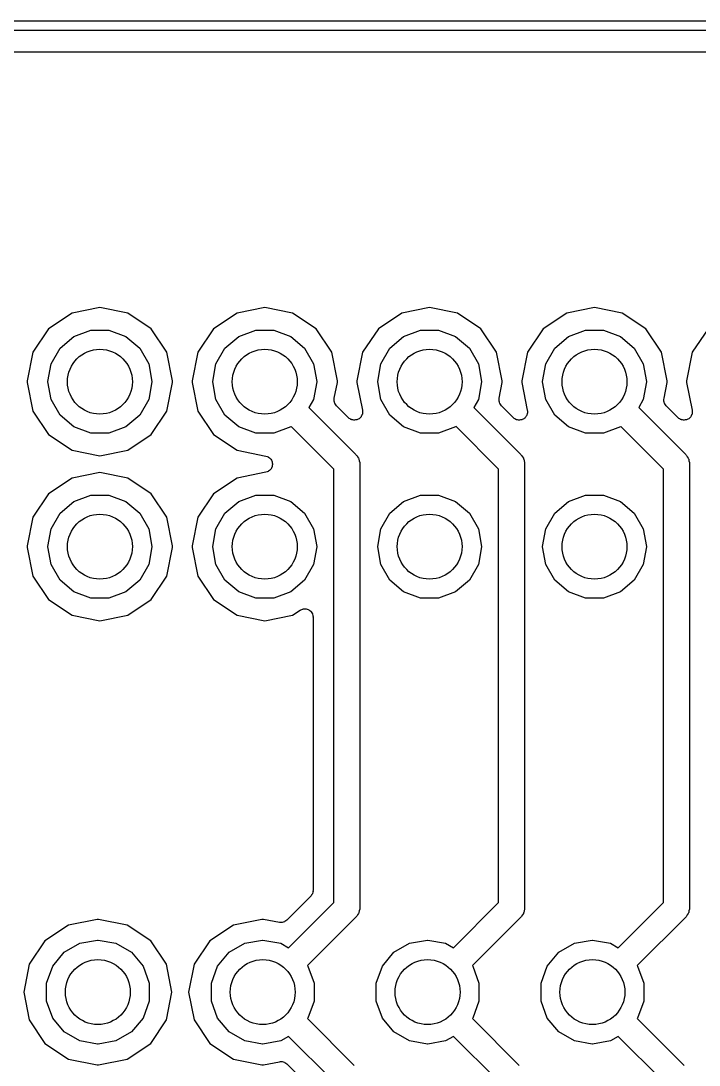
# Model space of a CAD drawing. Extents: x 25 to 125, y -125 to -25.
# Drawn here: x 69.17 to 79.62, y -41 to -24.93 of the extents above; entities that cross this region are included whole.
import ezdxf

# ---------------------------------------------------------------- set-up
doc = ezdxf.new("R2010")
doc.units = 0
doc.header["$MEASUREMENT"] = 0
doc.layers.add('BLACK', color=7, linetype='CONTINUOUS')

msp = doc.modelspace()

# ---------------------------------------------------------------- linework, layer by layer
at = {"layer": 'Black'}
for p, q in [((25, -24.925), (125, -24.925)), ((124.925, -25.075), (25.075, -25.075)), ((25.527, -25.4), (124.333, -25.4)), ((70.3897, -29.3381), (69.9621, -29.4231)), ((70.8174, -29.4231), (70.3897, -29.3381)), ((72.9297, -29.3381), (72.5021, -29.4231)), ((73.3574, -29.4231), (72.9297, -29.3381)), ((75.4697, -29.3381), (75.0421, -29.4231)), ((75.8974, -29.4231), (75.4697, -29.3381)), ((78.0097, -29.3381), (77.5821, -29.4231)), ((78.4374, -29.4231), (78.0097, -29.3381)), ((69.9621, -29.4231), (69.5995, -29.6654)), ((71.1799, -29.6654), (70.8174, -29.4231)), ((72.5021, -29.4231), (72.1395, -29.6654)), ((73.7199, -29.6654), (73.3574, -29.4231)), ((75.0421, -29.4231), (74.6795, -29.6654)), ((76.26, -29.6654), (75.8974, -29.4231)), ((77.5821, -29.4231), (77.2195, -29.6654)), ((78.7999, -29.6654), (78.4374, -29.4231)), ((69.5995, -29.6654), (69.3573, -30.0279)), ((69.9898, -29.7841), (70.2508, -29.6891)), ((70.2508, -29.6891), (70.5287, -29.6891)), ((70.5287, -29.6891), (70.7897, -29.7841)), ((71.4222, -30.0279), (71.1799, -29.6654)), ((72.1395, -29.6654), (71.8973, -30.0279)), ((72.5297, -29.7841), (72.7908, -29.6891)), ((72.7908, -29.6891), (73.0687, -29.6891)), ((73.0687, -29.6891), (73.3297, -29.7841)), ((73.9622, -30.0279), (73.7199, -29.6654)), ((74.6795, -29.6654), (74.4373, -30.0279)), ((75.0697, -29.7841), (75.3308, -29.6891)), ((75.3308, -29.6891), (75.6087, -29.6891)), ((75.6087, -29.6891), (75.8697, -29.7841)), ((76.5022, -30.0279), (76.26, -29.6654)), ((77.2195, -29.6654), (76.9773, -30.0279)), ((77.6097, -29.7841), (77.8708, -29.6891)), ((77.8708, -29.6891), (78.1487, -29.6891)), ((78.1487, -29.6891), (78.4098, -29.7841)), ((79.0422, -30.0279), (78.7999, -29.6654)), ((79.7595, -29.6654), (79.5173, -30.0279)), ((69.7769, -29.9627), (69.9898, -29.7841)), ((70.7897, -29.7841), (71.0026, -29.9627)), ((72.3169, -29.9627), (72.5297, -29.7841)), ((73.3297, -29.7841), (73.5426, -29.9627)), ((74.8569, -29.9627), (75.0697, -29.7841)), ((75.8697, -29.7841), (76.0826, -29.9627)), ((77.3969, -29.9627), (77.6097, -29.7841)), ((78.4098, -29.7841), (78.6226, -29.9627)), ((69.3573, -30.0279), (69.2698, -30.4681)), ((69.638, -30.2033), (69.7769, -29.9627)), ((71.0026, -29.9627), (71.1415, -30.2033)), ((71.5097, -30.4681), (71.4222, -30.0279)), ((71.8973, -30.0279), (71.8097, -30.4681)), ((72.178, -30.2033), (72.3169, -29.9627)), ((73.5426, -29.9627), (73.6815, -30.2033)), ((74.0498, -30.4681), (73.9622, -30.0279)), ((74.4373, -30.0279), (74.3498, -30.4681)), ((74.718, -30.2033), (74.8569, -29.9627)), ((76.0826, -29.9627), (76.2215, -30.2033)), ((76.5897, -30.4681), (76.5022, -30.0279)), ((76.9773, -30.0279), (76.8897, -30.4681)), ((77.258, -30.2033), (77.3969, -29.9627)), ((78.6226, -29.9627), (78.7615, -30.2033)), ((79.1298, -30.4681), (79.0422, -30.0279)), ((79.5173, -30.0279), (79.4297, -30.4681)), ((69.5897, -30.4769), (69.638, -30.2033)), ((71.1415, -30.2033), (71.1898, -30.4769)), ((72.1298, -30.4769), (72.178, -30.2033)), ((73.6815, -30.2033), (73.7297, -30.4769)), ((74.6697, -30.4769), (74.718, -30.2033)), ((76.2215, -30.2033), (76.2698, -30.4769)), ((77.2097, -30.4769), (77.258, -30.2033)), ((78.7615, -30.2033), (78.8097, -30.4769)), ((69.2698, -30.4681), (69.2698, -30.4919)), ((69.2698, -30.4919), (69.3573, -30.9321)), ((69.5897, -30.4831), (69.5897, -30.4769)), ((69.638, -30.7567), (69.5897, -30.4831)), ((71.1898, -30.4831), (71.1415, -30.7567)), ((71.1898, -30.4769), (71.1898, -30.4831)), ((71.4222, -30.9321), (71.5097, -30.4919)), ((71.5097, -30.4919), (71.5097, -30.4681)), ((71.8097, -30.4681), (71.8097, -30.4919)), ((71.8097, -30.4919), (71.8973, -30.9321)), ((72.1298, -30.4831), (72.1298, -30.4769)), ((72.178, -30.7567), (72.1298, -30.4831)), ((73.7297, -30.4831), (73.6815, -30.7567)), ((73.7297, -30.4769), (73.7297, -30.4831)), ((74.0012, -30.7362), (74.0498, -30.4919)), ((74.0498, -30.4919), (74.0498, -30.4681)), ((74.3498, -30.4681), (74.3498, -30.4919)), ((74.3498, -30.4919), (74.4351, -30.921)), ((74.6697, -30.4831), (74.6697, -30.4769)), ((74.718, -30.7567), (74.6697, -30.4831)), ((76.2698, -30.4831), (76.2215, -30.7567)), ((76.2698, -30.4769), (76.2698, -30.4831)), ((76.5412, -30.7362), (76.5897, -30.4919)), ((76.5897, -30.4919), (76.5897, -30.4681)), ((76.8897, -30.4681), (76.8897, -30.4919)), ((76.8897, -30.4919), (76.9751, -30.921)), ((77.2097, -30.4831), (77.2097, -30.4769)), ((77.258, -30.7567), (77.2097, -30.4831)), ((78.8097, -30.4831), (78.7615, -30.7567)), ((78.8097, -30.4769), (78.8097, -30.4831)), ((79.0812, -30.7362), (79.1298, -30.4919)), ((79.1298, -30.4919), (79.1298, -30.4681)), ((79.4297, -30.4681), (79.4297, -30.4919)), ((79.4297, -30.4919), (79.5151, -30.921)), ((69.7769, -30.9973), (69.638, -30.7567)), ((71.1415, -30.7567), (71.0026, -30.9973)), ((72.3169, -30.9973), (72.178, -30.7567)), ((73.6815, -30.7567), (73.6111, -30.8785)), ((73.9992, -30.772), (74.0008, -30.7542)), ((74.0003, -30.7761), (73.9992, -30.772)), ((74.0002, -30.7803), (74.0003, -30.7761)), ((74.006, -30.7973), (74.0002, -30.7803)), ((74.0008, -30.7542), (74.0012, -30.7362)), ((74.0106, -30.8146), (74.006, -30.7973)), ((74.013, -30.8181), (74.0106, -30.8146)), ((74.0144, -30.8221), (74.013, -30.8181)), ((74.0256, -30.8361), (74.0144, -30.8221)), ((74.0359, -30.8508), (74.0256, -30.8361)), ((74.2207, -31.0356), (74.0359, -30.8508)), ((74.8569, -30.9973), (74.718, -30.7567)), ((76.2215, -30.7567), (76.1511, -30.8785)), ((76.5392, -30.772), (76.5408, -30.7542)), ((76.5403, -30.7761), (76.5392, -30.772)), ((76.5402, -30.7803), (76.5403, -30.7761)), ((76.546, -30.7973), (76.5402, -30.7803)), ((76.5408, -30.7542), (76.5412, -30.7362)), ((76.5506, -30.8146), (76.546, -30.7973)), ((76.553, -30.8181), (76.5506, -30.8146)), ((76.5544, -30.8221), (76.553, -30.8181)), ((76.5656, -30.8361), (76.5544, -30.8221)), ((76.5759, -30.8508), (76.5656, -30.8361)), ((76.7607, -31.0356), (76.5759, -30.8508)), ((77.3969, -30.9973), (77.258, -30.7567)), ((78.7615, -30.7567), (78.6911, -30.8785)), ((79.0792, -30.772), (79.0808, -30.7542)), ((79.0803, -30.7761), (79.0792, -30.772)), ((79.0802, -30.7803), (79.0803, -30.7761)), ((79.086, -30.7973), (79.0802, -30.7803)), ((79.0808, -30.7542), (79.0812, -30.7362)), ((79.0906, -30.8146), (79.086, -30.7973)), ((79.093, -30.8181), (79.0906, -30.8146)), ((79.0944, -30.8221), (79.093, -30.8181)), ((79.1056, -30.8361), (79.0944, -30.8221)), ((79.1159, -30.8508), (79.1056, -30.8361)), ((79.3007, -31.0356), (79.1159, -30.8508)), ((69.3573, -30.9321), (69.5995, -31.2946)), ((69.9898, -31.1759), (69.7769, -30.9973)), ((71.0026, -30.9973), (70.7897, -31.1759)), ((71.1799, -31.2946), (71.4222, -30.9321)), ((71.8973, -30.9321), (72.1395, -31.2946)), ((72.5297, -31.1759), (72.3169, -30.9973)), ((73.6111, -30.8785), (74.3348, -31.6022)), ((74.4146, -31.0186), (74.4038, -31.0294)), ((74.4175, -31.0123), (74.4146, -31.0186)), ((74.4219, -31.0069), (74.4175, -31.0123)), ((74.4268, -30.9925), (74.4219, -31.0069)), ((74.4332, -30.9787), (74.4268, -30.9925)), ((74.4338, -30.9717), (74.4332, -30.9787)), ((74.4361, -30.9651), (74.4338, -30.9717)), ((74.4351, -30.921), (74.4353, -30.928)), ((74.4353, -30.928), (74.4371, -30.9347)), ((74.4371, -30.9347), (74.4357, -30.9499)), ((74.4357, -30.9499), (74.4361, -30.9651)), ((75.0697, -31.1759), (74.8569, -30.9973)), ((76.1511, -30.8785), (76.8748, -31.6022)), ((76.9546, -31.0186), (76.9438, -31.0294)), ((76.9575, -31.0123), (76.9546, -31.0186)), ((76.9619, -31.0069), (76.9575, -31.0123)), ((76.9668, -30.9925), (76.9619, -31.0069)), ((76.9732, -30.9787), (76.9668, -30.9925)), ((76.9738, -30.9717), (76.9732, -30.9787)), ((76.9761, -30.9651), (76.9738, -30.9717)), ((76.9751, -30.921), (76.9753, -30.928)), ((76.9753, -30.928), (76.9771, -30.9347)), ((76.9771, -30.9347), (76.9757, -30.9499)), ((76.9757, -30.9499), (76.9761, -30.9651)), ((77.6097, -31.1759), (77.3969, -30.9973)), ((78.6911, -30.8785), (79.4148, -31.6022)), ((79.4946, -31.0186), (79.4838, -31.0294)), ((79.4975, -31.0123), (79.4946, -31.0186)), ((79.5019, -31.0069), (79.4975, -31.0123)), ((79.5068, -30.9925), (79.5019, -31.0069)), ((79.5132, -30.9787), (79.5068, -30.9925)), ((79.5138, -30.9717), (79.5132, -30.9787)), ((79.5161, -30.9651), (79.5138, -30.9717)), ((79.5151, -30.921), (79.5153, -30.928)), ((79.5153, -30.928), (79.5171, -30.9347)), ((79.5171, -30.9347), (79.5157, -30.9499)), ((79.5157, -30.9499), (79.5161, -30.9651)), ((70.2508, -31.2709), (69.9898, -31.1759)), ((70.7897, -31.1759), (70.5287, -31.2709)), ((72.7908, -31.2709), (72.5297, -31.1759)), ((73.3297, -31.1759), (73.0687, -31.2709)), ((73.3368, -31.1699), (73.3297, -31.1759)), ((73.9934, -31.8265), (73.3368, -31.1699)), ((74.2265, -31.0396), (74.2207, -31.0356)), ((74.231, -31.0448), (74.2265, -31.0396)), ((74.2444, -31.0522), (74.231, -31.0448)), ((74.2569, -31.0609), (74.2444, -31.0522)), ((74.2636, -31.0627), (74.2569, -31.0609)), ((74.2697, -31.0661), (74.2636, -31.0627)), ((74.2848, -31.0684), (74.2697, -31.0661)), ((74.2995, -31.0723), (74.2848, -31.0684)), ((74.3064, -31.0717), (74.2995, -31.0723)), ((74.3133, -31.0728), (74.3064, -31.0717)), ((74.3283, -31.0698), (74.3133, -31.0728)), ((74.3434, -31.0685), (74.3283, -31.0698)), ((74.3497, -31.0655), (74.3434, -31.0685)), ((74.3566, -31.0642), (74.3497, -31.0655)), ((74.3696, -31.0563), (74.3566, -31.0642)), ((74.3834, -31.0498), (74.3696, -31.0563)), ((74.3883, -31.0449), (74.3834, -31.0498)), ((74.3943, -31.0413), (74.3883, -31.0449)), ((74.4038, -31.0294), (74.3943, -31.0413)), ((75.3308, -31.2709), (75.0697, -31.1759)), ((75.8697, -31.1759), (75.6087, -31.2709)), ((75.8768, -31.1699), (75.8697, -31.1759)), ((76.5334, -31.8265), (75.8768, -31.1699)), ((76.7665, -31.0396), (76.7607, -31.0356)), ((76.7711, -31.0448), (76.7665, -31.0396)), ((76.7844, -31.0522), (76.7711, -31.0448)), ((76.7969, -31.0609), (76.7844, -31.0522)), ((76.8036, -31.0627), (76.7969, -31.0609)), ((76.8097, -31.0661), (76.8036, -31.0627)), ((76.8248, -31.0684), (76.8097, -31.0661)), ((76.8395, -31.0723), (76.8248, -31.0684)), ((76.8464, -31.0717), (76.8395, -31.0723)), ((76.8533, -31.0728), (76.8464, -31.0717)), ((76.8683, -31.0698), (76.8533, -31.0728)), ((76.8834, -31.0685), (76.8683, -31.0698)), ((76.8897, -31.0655), (76.8834, -31.0685)), ((76.8966, -31.0642), (76.8897, -31.0655)), ((76.9096, -31.0563), (76.8966, -31.0642)), ((76.9234, -31.0498), (76.9096, -31.0563)), ((76.9283, -31.0449), (76.9234, -31.0498)), ((76.9343, -31.0413), (76.9283, -31.0449)), ((76.9438, -31.0294), (76.9343, -31.0413)), ((77.8708, -31.2709), (77.6097, -31.1759)), ((78.4098, -31.1759), (78.1487, -31.2709)), ((78.4168, -31.1699), (78.4098, -31.1759)), ((79.0734, -31.8265), (78.4168, -31.1699)), ((79.3065, -31.0396), (79.3007, -31.0356)), ((79.311, -31.0448), (79.3065, -31.0396)), ((79.3244, -31.0522), (79.311, -31.0448)), ((79.3369, -31.0609), (79.3244, -31.0522)), ((79.3436, -31.0627), (79.3369, -31.0609)), ((79.3497, -31.0661), (79.3436, -31.0627)), ((79.3648, -31.0684), (79.3497, -31.0661)), ((79.3795, -31.0723), (79.3648, -31.0684)), ((79.3864, -31.0717), (79.3795, -31.0723)), ((79.3933, -31.0728), (79.3864, -31.0717)), ((79.4083, -31.0698), (79.3933, -31.0728)), ((79.4234, -31.0685), (79.4083, -31.0698)), ((79.4297, -31.0655), (79.4234, -31.0685)), ((79.4366, -31.0642), (79.4297, -31.0655)), ((79.4496, -31.0563), (79.4366, -31.0642)), ((79.4634, -31.0498), (79.4496, -31.0563)), ((79.4683, -31.0449), (79.4634, -31.0498)), ((79.4743, -31.0413), (79.4683, -31.0449)), ((79.4838, -31.0294), (79.4743, -31.0413)), ((69.5995, -31.2946), (69.9621, -31.5369)), ((70.5287, -31.2709), (70.2508, -31.2709)), ((70.8174, -31.5369), (71.1799, -31.2946)), ((72.1395, -31.2946), (72.5021, -31.5369)), ((73.0687, -31.2709), (72.7908, -31.2709)), ((75.6087, -31.2709), (75.3308, -31.2709)), ((78.1487, -31.2709), (77.8708, -31.2709)), ((69.9621, -31.5369), (70.3897, -31.6219)), ((70.3897, -31.6219), (70.8174, -31.5369)), ((72.5021, -31.5369), (72.9473, -31.6254)), ((72.9473, -31.6254), (72.9653, -31.6324)), ((72.9653, -31.6324), (72.9836, -31.6387)), ((72.9836, -31.6387), (72.9858, -31.6404)), ((72.9858, -31.6404), (72.9884, -31.6414)), ((72.9884, -31.6414), (73.003, -31.6542)), ((73.003, -31.6542), (73.018, -31.6663)), ((73.018, -31.6663), (73.0195, -31.6687)), ((73.0195, -31.6687), (73.0216, -31.6705)), ((73.0216, -31.6705), (73.0309, -31.6875)), ((74.3348, -31.6022), (74.3399, -31.6094)), ((74.3399, -31.6094), (74.3466, -31.6151)), ((74.3466, -31.6151), (74.3597, -31.6377)), ((74.3597, -31.6377), (74.3747, -31.6591)), ((74.3747, -31.6591), (74.3769, -31.6676)), ((74.3769, -31.6676), (74.3813, -31.6752)), ((76.8748, -31.6022), (76.8799, -31.6094)), ((76.8799, -31.6094), (76.8866, -31.6151)), ((76.8866, -31.6151), (76.8997, -31.6377)), ((76.8997, -31.6377), (76.9147, -31.6591)), ((76.9147, -31.6591), (76.9169, -31.6676)), ((76.9169, -31.6676), (76.9213, -31.6752)), ((79.4148, -31.6022), (79.4199, -31.6094)), ((79.4199, -31.6094), (79.4266, -31.6151)), ((79.4266, -31.6151), (79.4397, -31.6377)), ((79.4397, -31.6377), (79.4547, -31.6591)), ((79.4547, -31.6591), (79.4569, -31.6676)), ((79.4569, -31.6676), (79.4613, -31.6752)), ((73.0195, -31.8313), (73.018, -31.8337)), ((73.0216, -31.8295), (73.0195, -31.8313)), ((73.0309, -31.8125), (73.0216, -31.8295)), ((73.0309, -31.6875), (73.0409, -31.704)), ((73.0409, -31.796), (73.0309, -31.8125)), ((73.0409, -31.704), (73.0415, -31.7067)), ((73.0415, -31.7933), (73.0409, -31.796)), ((73.0415, -31.7067), (73.0428, -31.7092)), ((73.0428, -31.7908), (73.0415, -31.7933)), ((73.0428, -31.7092), (73.0458, -31.7283)), ((73.0458, -31.7717), (73.0428, -31.7908)), ((73.0458, -31.7283), (73.0495, -31.7472)), ((73.0495, -31.7528), (73.0458, -31.7717)), ((73.0495, -31.7472), (73.0491, -31.75)), ((73.0491, -31.75), (73.0495, -31.7528)), ((73.9934, -38.4998), (73.9934, -31.8265)), ((74.3813, -31.6752), (74.3859, -31.701)), ((74.3859, -31.701), (74.3926, -31.7262)), ((74.3926, -31.7262), (74.3919, -31.735)), ((74.3919, -31.735), (74.3934, -31.7436)), ((74.3934, -31.7436), (74.3934, -38.5826)), ((76.5334, -38.4998), (76.5334, -31.8265)), ((76.9213, -31.6752), (76.9259, -31.701)), ((76.9259, -31.701), (76.9326, -31.7262)), ((76.9326, -31.7262), (76.9319, -31.735)), ((76.9319, -31.735), (76.9334, -31.7436)), ((76.9334, -31.7436), (76.9334, -38.5826)), ((79.0734, -38.4998), (79.0734, -31.8265)), ((79.4613, -31.6752), (79.4659, -31.701)), ((79.4659, -31.701), (79.4726, -31.7262)), ((79.4726, -31.7262), (79.4719, -31.735)), ((79.4719, -31.735), (79.4734, -31.7436)), ((79.4734, -31.7436), (79.4734, -38.5826)), ((69.9621, -31.9631), (69.5995, -32.2054)), ((70.3897, -31.8781), (69.9621, -31.9631)), ((70.8174, -31.9631), (70.3897, -31.8781)), ((71.1799, -32.2054), (70.8174, -31.9631)), ((72.5021, -31.9631), (72.1395, -32.2054)), ((72.9473, -31.8746), (72.5021, -31.9631)), ((72.9653, -31.8676), (72.9473, -31.8746)), ((72.9836, -31.8613), (72.9653, -31.8676)), ((72.9858, -31.8596), (72.9836, -31.8613)), ((72.9884, -31.8586), (72.9858, -31.8596)), ((73.003, -31.8458), (72.9884, -31.8586)), ((73.018, -31.8337), (73.003, -31.8458)), ((69.5995, -32.2054), (69.3573, -32.5679)), ((69.9898, -32.3241), (70.2508, -32.2291)), ((70.2508, -32.2291), (70.5287, -32.2291)), ((70.5287, -32.2291), (70.7897, -32.3241)), ((71.4222, -32.5679), (71.1799, -32.2054)), ((72.1395, -32.2054), (71.8973, -32.5679)), ((72.5297, -32.3241), (72.7908, -32.2291)), ((72.7908, -32.2291), (73.0687, -32.2291)), ((73.0687, -32.2291), (73.3297, -32.3241)), ((75.0697, -32.3241), (75.3308, -32.2291)), ((75.3308, -32.2291), (75.6087, -32.2291)), ((75.6087, -32.2291), (75.8697, -32.3241)), ((77.6097, -32.3241), (77.8708, -32.2291)), ((77.8708, -32.2291), (78.1487, -32.2291)), ((78.1487, -32.2291), (78.4098, -32.3241)), ((69.7769, -32.5027), (69.9898, -32.3241)), ((70.7897, -32.3241), (71.0026, -32.5027)), ((72.3169, -32.5027), (72.5297, -32.3241)), ((73.3297, -32.3241), (73.5426, -32.5027)), ((74.8569, -32.5027), (75.0697, -32.3241)), ((75.8697, -32.3241), (76.0826, -32.5027)), ((77.3969, -32.5027), (77.6097, -32.3241)), ((78.4098, -32.3241), (78.6226, -32.5027)), ((69.3573, -32.5679), (69.2698, -33.0081)), ((69.638, -32.7433), (69.7769, -32.5027)), ((71.0026, -32.5027), (71.1415, -32.7433)), ((71.5097, -33.0081), (71.4222, -32.5679)), ((71.8973, -32.5679), (71.8097, -33.0081)), ((72.178, -32.7433), (72.3169, -32.5027)), ((73.5426, -32.5027), (73.6815, -32.7433)), ((74.718, -32.7433), (74.8569, -32.5027)), ((76.0826, -32.5027), (76.2215, -32.7433)), ((77.258, -32.7433), (77.3969, -32.5027)), ((78.6226, -32.5027), (78.7615, -32.7433)), ((69.5897, -33.0169), (69.638, -32.7433)), ((71.1415, -32.7433), (71.1898, -33.0169)), ((72.1298, -33.0169), (72.178, -32.7433)), ((73.6815, -32.7433), (73.7297, -33.0169)), ((74.6697, -33.0169), (74.718, -32.7433)), ((76.2215, -32.7433), (76.2698, -33.0169)), ((77.2097, -33.0169), (77.258, -32.7433)), ((78.7615, -32.7433), (78.8097, -33.0169)), ((69.2698, -33.0081), (69.2698, -33.0319)), ((69.2698, -33.0319), (69.3573, -33.4721)), ((69.5897, -33.0231), (69.5897, -33.0169)), ((69.638, -33.2967), (69.5897, -33.0231)), ((71.1898, -33.0231), (71.1415, -33.2967)), ((71.1898, -33.0169), (71.1898, -33.0231)), ((71.4222, -33.4721), (71.5097, -33.0319)), ((71.5097, -33.0319), (71.5097, -33.0081)), ((71.8097, -33.0081), (71.8097, -33.0319)), ((71.8097, -33.0319), (71.8973, -33.4721)), ((72.1298, -33.0231), (72.1298, -33.0169)), ((72.178, -33.2967), (72.1298, -33.0231)), ((73.7297, -33.0231), (73.6815, -33.2967)), ((73.7297, -33.0169), (73.7297, -33.0231)), ((74.6697, -33.0231), (74.6697, -33.0169)), ((74.718, -33.2967), (74.6697, -33.0231)), ((76.2698, -33.0231), (76.2215, -33.2967)), ((76.2698, -33.0169), (76.2698, -33.0231)), ((77.2097, -33.0231), (77.2097, -33.0169)), ((77.258, -33.2967), (77.2097, -33.0231)), ((78.8097, -33.0231), (78.7615, -33.2967)), ((78.8097, -33.0169), (78.8097, -33.0231)), ((69.7769, -33.5373), (69.638, -33.2967)), ((71.1415, -33.2967), (71.0026, -33.5373)), ((72.3169, -33.5373), (72.178, -33.2967)), ((73.6815, -33.2967), (73.5426, -33.5373)), ((74.8569, -33.5373), (74.718, -33.2967)), ((76.2215, -33.2967), (76.0826, -33.5373)), ((77.3969, -33.5373), (77.258, -33.2967)), ((78.7615, -33.2967), (78.6226, -33.5373)), ((69.3573, -33.4721), (69.5995, -33.8346)), ((69.9898, -33.7159), (69.7769, -33.5373)), ((71.0026, -33.5373), (70.7897, -33.7159)), ((71.1799, -33.8346), (71.4222, -33.4721)), ((71.8973, -33.4721), (72.1395, -33.8346)), ((72.5297, -33.7159), (72.3169, -33.5373)), ((73.5426, -33.5373), (73.3297, -33.7159)), ((75.0697, -33.7159), (74.8569, -33.5373)), ((76.0826, -33.5373), (75.8697, -33.7159)), ((77.6097, -33.7159), (77.3969, -33.5373)), ((78.6226, -33.5373), (78.4098, -33.7159)), ((70.2508, -33.8109), (69.9898, -33.7159)), ((70.7897, -33.7159), (70.5287, -33.8109)), ((72.7908, -33.8109), (72.5297, -33.7159)), ((73.3297, -33.7159), (73.0687, -33.8109)), ((75.3308, -33.8109), (75.0697, -33.7159)), ((75.8697, -33.7159), (75.6087, -33.8109)), ((77.8708, -33.8109), (77.6097, -33.7159)), ((78.4098, -33.7159), (78.1487, -33.8109)), ((69.5995, -33.8346), (69.9621, -34.0769)), ((70.5287, -33.8109), (70.2508, -33.8109)), ((70.8174, -34.0769), (71.1799, -33.8346)), ((72.1395, -33.8346), (72.5021, -34.0769)), ((73.0687, -33.8109), (72.7908, -33.8109)), ((75.6087, -33.8109), (75.3308, -33.8109)), ((78.1487, -33.8109), (77.8708, -33.8109)), ((69.9621, -34.0769), (70.3897, -34.1619)), ((70.3897, -34.1619), (70.8174, -34.0769)), ((72.5021, -34.0769), (72.9297, -34.1619)), ((72.9297, -34.1619), (73.3574, -34.0769)), ((73.3574, -34.0769), (73.4758, -33.9977)), ((73.4758, -33.9977), (73.4797, -33.996)), ((73.4797, -33.996), (73.4829, -33.9933)), ((73.4829, -33.9933), (73.4998, -33.9872)), ((73.4998, -33.9872), (73.5162, -33.98)), ((73.5162, -33.98), (73.5204, -33.9797)), ((73.5204, -33.9797), (73.5243, -33.9783)), ((73.5243, -33.9783), (73.5423, -33.9783)), ((73.5423, -33.9783), (73.5602, -33.9771)), ((73.5602, -33.9771), (73.5643, -33.9783)), ((73.5643, -33.9783), (73.5685, -33.9783)), ((73.5685, -33.9783), (73.5853, -33.9844)), ((73.5853, -33.9844), (73.6026, -33.9894)), ((73.6026, -33.9894), (73.606, -33.9919)), ((73.606, -33.9919), (73.6099, -33.9933)), ((73.6099, -33.9933), (73.6237, -34.0049)), ((73.6237, -34.0049), (73.6381, -34.0155)), ((73.6381, -34.0155), (73.6405, -34.019)), ((73.6405, -34.019), (73.6437, -34.0217)), ((73.6437, -34.0217), (73.6527, -34.0373)), ((73.6527, -34.0373), (73.6626, -34.0522)), ((73.6626, -34.0522), (73.6636, -34.0563)), ((73.6636, -34.0563), (73.6657, -34.0599)), ((73.6657, -34.0599), (73.6689, -34.0776)), ((73.6689, -34.0776), (73.6731, -34.095)), ((73.6731, -34.095), (73.6727, -34.0992)), ((73.6727, -34.0992), (73.6734, -34.1033)), ((73.6734, -34.1033), (73.6734, -38.3146)), ((73.6362, -38.4044), (73.2688, -38.7718)), ((73.6394, -38.3998), (73.6362, -38.4044)), ((73.6437, -38.3962), (73.6394, -38.3998)), ((73.652, -38.3819), (73.6437, -38.3962)), ((73.6615, -38.3683), (73.652, -38.3819)), ((73.6629, -38.3629), (73.6615, -38.3683)), ((73.6657, -38.358), (73.6629, -38.3629)), ((73.6686, -38.3417), (73.6657, -38.358)), ((73.6729, -38.3257), (73.6686, -38.3417)), ((73.6734, -38.3146), (73.6724, -38.3201)), ((73.6724, -38.3201), (73.6729, -38.3257)), ((73.2965, -39.1966), (73.9934, -38.4998)), ((74.3934, -38.5826), (74.3919, -38.5913)), ((75.8365, -39.1966), (76.5334, -38.4998)), ((76.9334, -38.5826), (76.9319, -38.5913)), ((78.3765, -39.1966), (79.0734, -38.4998)), ((79.4734, -38.5826), (79.4719, -38.5913)), ((74.3348, -38.724), (73.5879, -39.4709)), ((74.3399, -38.7168), (74.3348, -38.724)), ((74.3466, -38.7112), (74.3399, -38.7168)), ((74.3597, -38.6885), (74.3466, -38.7112)), ((74.3747, -38.6671), (74.3597, -38.6885)), ((74.3769, -38.6586), (74.3747, -38.6671)), ((74.3813, -38.651), (74.3769, -38.6586)), ((74.3859, -38.6253), (74.3813, -38.651)), ((74.3926, -38.6), (74.3859, -38.6253)), ((74.3919, -38.5913), (74.3926, -38.6)), ((76.8748, -38.724), (76.1279, -39.4709)), ((76.8799, -38.7168), (76.8748, -38.724)), ((76.8866, -38.7112), (76.8799, -38.7168)), ((76.8997, -38.6885), (76.8866, -38.7112)), ((76.9147, -38.6671), (76.8997, -38.6885)), ((76.9169, -38.6586), (76.9147, -38.6671)), ((76.9213, -38.651), (76.9169, -38.6586)), ((76.9259, -38.6253), (76.9213, -38.651)), ((76.9326, -38.6), (76.9259, -38.6253)), ((76.9319, -38.5913), (76.9326, -38.6)), ((79.4148, -38.724), (78.6679, -39.4709)), ((79.4199, -38.7168), (79.4148, -38.724)), ((79.4266, -38.7112), (79.4199, -38.7168)), ((79.4397, -38.6885), (79.4266, -38.7112)), ((79.4547, -38.6671), (79.4397, -38.6885)), ((79.4569, -38.6586), (79.4547, -38.6671)), ((79.4613, -38.651), (79.4569, -38.6586)), ((79.4659, -38.6253), (79.4613, -38.651)), ((79.4726, -38.6), (79.4659, -38.6253)), ((79.4719, -38.5913), (79.4726, -38.6)), ((69.9059, -38.8456), (69.5434, -39.0878)), ((70.3461, -38.758), (69.9059, -38.8456)), ((70.3699, -38.758), (70.3461, -38.758)), ((70.8101, -38.8456), (70.3699, -38.758)), ((71.1726, -39.0878), (70.8101, -38.8456)), ((72.4459, -38.8456), (72.0834, -39.0878)), ((72.8861, -38.758), (72.4459, -38.8456)), ((72.9099, -38.758), (72.8861, -38.758)), ((73.1542, -38.8066), (72.9099, -38.758)), ((73.1722, -38.807), (73.1542, -38.8066)), ((73.19, -38.8085), (73.1722, -38.807)), ((73.1941, -38.8075), (73.19, -38.8085)), ((73.1983, -38.8076), (73.1941, -38.8075)), ((73.2153, -38.8018), (73.1983, -38.8076)), ((73.2326, -38.7971), (73.2153, -38.8018)), ((73.2361, -38.7947), (73.2326, -38.7971)), ((73.2401, -38.7934), (73.2361, -38.7947)), ((73.2541, -38.7821), (73.2401, -38.7934)), ((73.2688, -38.7718), (73.2541, -38.7821)), ((69.5434, -39.0878), (69.3011, -39.4503)), ((69.8407, -39.2652), (70.0813, -39.1262)), ((70.0813, -39.1262), (70.3549, -39.078)), ((70.3549, -39.078), (70.3611, -39.078)), ((70.3611, -39.078), (70.6347, -39.1262)), ((70.6347, -39.1262), (70.8753, -39.2652)), ((71.4149, -39.4503), (71.1726, -39.0878)), ((72.0834, -39.0878), (71.8411, -39.4503)), ((72.3807, -39.2652), (72.6213, -39.1262)), ((72.6213, -39.1262), (72.8949, -39.078)), ((72.8949, -39.078), (72.9011, -39.078)), ((72.9011, -39.078), (73.1747, -39.1262)), ((73.1747, -39.1262), (73.2965, -39.1966)), ((74.9207, -39.2652), (75.1613, -39.1262)), ((75.1613, -39.1262), (75.4349, -39.078)), ((75.4349, -39.078), (75.4411, -39.078)), ((75.4411, -39.078), (75.7147, -39.1262)), ((75.7147, -39.1262), (75.8365, -39.1966)), ((77.4607, -39.2652), (77.7013, -39.1262)), ((77.7013, -39.1262), (77.9749, -39.078)), ((77.9749, -39.078), (77.9811, -39.078)), ((77.9811, -39.078), (78.2547, -39.1262)), ((78.2547, -39.1262), (78.3765, -39.1966)), ((69.6621, -39.478), (69.8407, -39.2652)), ((70.8753, -39.2652), (71.0539, -39.478)), ((72.2021, -39.478), (72.3807, -39.2652)), ((74.7421, -39.478), (74.9207, -39.2652)), ((77.2821, -39.478), (77.4607, -39.2652)), ((69.3011, -39.4503), (69.2161, -39.878)), ((69.5671, -39.7391), (69.6621, -39.478)), ((71.0539, -39.478), (71.1489, -39.7391)), ((71.4999, -39.878), (71.4149, -39.4503)), ((71.8411, -39.4503), (71.7561, -39.878)), ((72.1071, -39.7391), (72.2021, -39.478)), ((73.5879, -39.4709), (73.5939, -39.478)), ((73.5939, -39.478), (73.6889, -39.7391)), ((74.6471, -39.7391), (74.7421, -39.478)), ((76.1279, -39.4709), (76.1339, -39.478)), ((76.1339, -39.478), (76.2289, -39.7391)), ((77.1871, -39.7391), (77.2821, -39.478)), ((78.6679, -39.4709), (78.6739, -39.478)), ((78.6739, -39.478), (78.7689, -39.7391)), ((69.5671, -40.0169), (69.5671, -39.7391)), ((71.1489, -39.7391), (71.1489, -40.0169)), ((72.1071, -40.0169), (72.1071, -39.7391)), ((73.6889, -39.7391), (73.6889, -40.0169)), ((74.6471, -40.0169), (74.6471, -39.7391)), ((76.2289, -39.7391), (76.2289, -40.0169)), ((77.1871, -40.0169), (77.1871, -39.7391)), ((78.7689, -39.7391), (78.7689, -40.0169)), ((69.2161, -39.878), (69.3011, -40.3057)), ((69.6621, -40.278), (69.5671, -40.0169)), ((71.1489, -40.0169), (71.0539, -40.278)), ((71.4149, -40.3057), (71.4999, -39.878)), ((71.7561, -39.878), (71.8411, -40.3057)), ((72.2021, -40.278), (72.1071, -40.0169)), ((73.6889, -40.0169), (73.5939, -40.278)), ((74.7421, -40.278), (74.6471, -40.0169)), ((76.2289, -40.0169), (76.1339, -40.278)), ((77.2821, -40.278), (77.1871, -40.0169)), ((78.7689, -40.0169), (78.6739, -40.278)), ((69.3011, -40.3057), (69.5434, -40.6682)), ((69.8407, -40.4908), (69.6621, -40.278)), ((71.0539, -40.278), (70.8753, -40.4908)), ((71.1726, -40.6682), (71.4149, -40.3057)), ((71.8411, -40.3057), (72.0834, -40.6682)), ((72.3807, -40.4908), (72.2021, -40.278)), ((73.5939, -40.278), (73.5879, -40.2851)), ((73.5879, -40.2851), (74.3094, -41.0066)), ((74.9207, -40.4908), (74.7421, -40.278)), ((76.1339, -40.278), (76.1279, -40.2851)), ((76.1279, -40.2851), (76.8494, -41.0066)), ((77.4607, -40.4908), (77.2821, -40.278)), ((78.6739, -40.278), (78.6679, -40.2851)), ((78.6679, -40.2851), (79.3894, -41.0066)), ((70.0813, -40.6298), (69.8407, -40.4908)), ((70.8753, -40.4908), (70.6347, -40.6298)), ((72.6213, -40.6298), (72.3807, -40.4908)), ((75.1613, -40.6298), (74.9207, -40.4908)), ((77.7013, -40.6298), (77.4607, -40.4908)), ((69.5434, -40.6682), (69.9059, -40.9104)), ((70.3549, -40.678), (70.0813, -40.6298)), ((70.6347, -40.6298), (70.3611, -40.678)), ((70.8101, -40.9104), (71.1726, -40.6682)), ((72.0834, -40.6682), (72.4459, -40.9104)), ((72.8949, -40.678), (72.6213, -40.6298)), ((73.1747, -40.6298), (72.9011, -40.678)), ((73.2965, -40.5594), (73.1747, -40.6298)), ((73.968, -41.2308), (73.2965, -40.5594)), ((75.4349, -40.678), (75.1613, -40.6298)), ((75.7147, -40.6298), (75.4411, -40.678)), ((75.8365, -40.5594), (75.7147, -40.6298)), ((76.508, -41.2308), (75.8365, -40.5594)), ((77.9749, -40.678), (77.7013, -40.6298)), ((78.2547, -40.6298), (77.9811, -40.678)), ((78.3765, -40.5594), (78.2547, -40.6298)), ((79.048, -41.2308), (78.3765, -40.5594)), ((70.3611, -40.678), (70.3549, -40.678)), ((72.9011, -40.678), (72.8949, -40.678)), ((75.4411, -40.678), (75.4349, -40.678)), ((77.9811, -40.678), (77.9749, -40.678)), ((69.9059, -40.9104), (70.3461, -40.998)), ((70.3699, -40.998), (70.8101, -40.9104)), ((72.4459, -40.9104), (72.8861, -40.998)), ((72.9099, -40.998), (73.1542, -40.9494)), ((73.1542, -40.9494), (73.1722, -40.949)), ((73.1722, -40.949), (73.19, -40.9475)), ((73.19, -40.9475), (73.1941, -40.9485)), ((73.1941, -40.9485), (73.1983, -40.9484)), ((73.1983, -40.9484), (73.2153, -40.9542)), ((73.2153, -40.9542), (73.2326, -40.9589)), ((73.2326, -40.9589), (73.2361, -40.9613)), ((73.2361, -40.9613), (73.2401, -40.9626)), ((73.2401, -40.9626), (73.2541, -40.9739)), ((73.2541, -40.9739), (73.2688, -40.9842)), ((73.2688, -40.9842), (73.4536, -41.169)), ((70.3461, -40.998), (70.3699, -40.998)), ((72.8861, -40.998), (72.9099, -40.998))]:
    msp.add_line(p, q, dxfattribs=at)
for centre in [(70.3897, -30.48), (70.3897, -30.48), (72.9297, -30.48), (72.9297, -30.48), (75.4697, -30.48), (75.4697, -30.48), (78.0097, -30.48), (78.0097, -30.48), (70.3897, -33.02), (70.3897, -33.02), (72.9297, -33.02), (72.9297, -33.02), (75.4697, -33.02), (75.4697, -33.02), (78.0097, -33.02), (78.0097, -33.02), (70.358, -39.878), (70.358, -39.878), (72.898, -39.878), (72.898, -39.878), (75.438, -39.878), (75.438, -39.878), (77.978, -39.878), (77.978, -39.878)]:
    msp.add_circle(centre, 0.5, dxfattribs=at)

doc.saveas('drawing.dxf')
